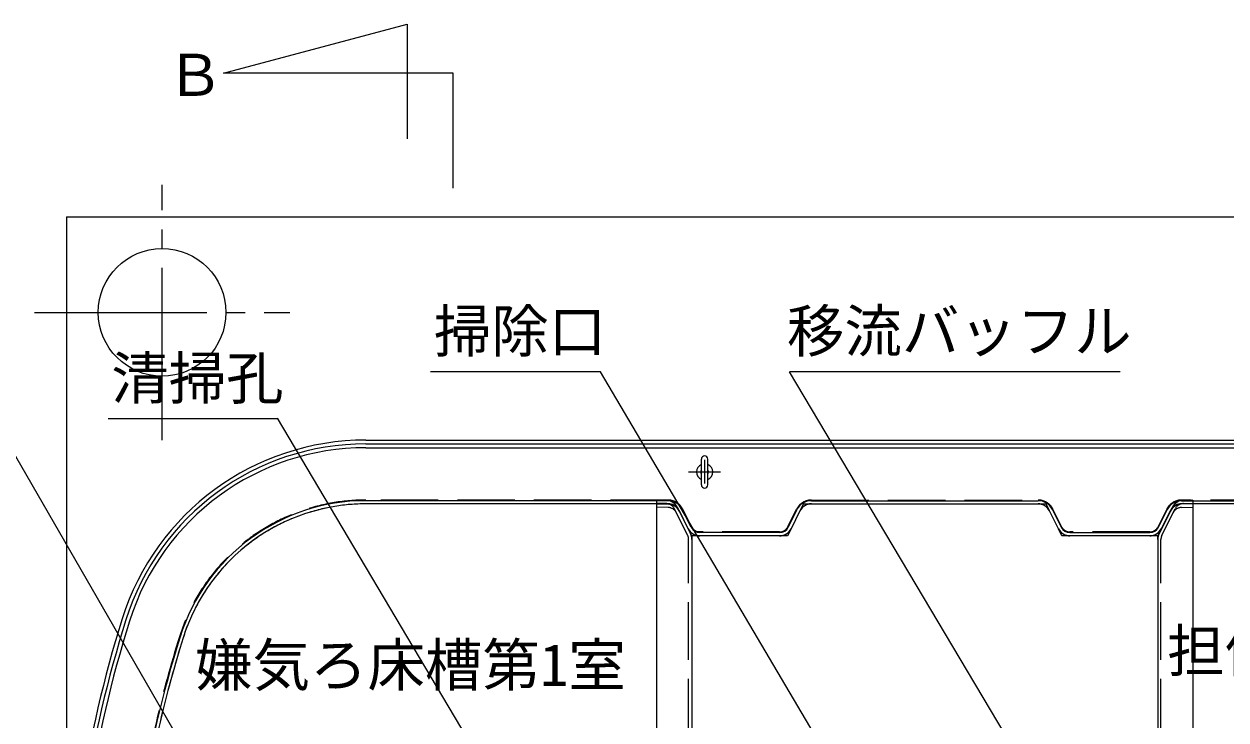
# Model space of a CAD drawing. Units: millimetres, scale not verified. Extents: x -8910 to 8910, y -6308 to 6308.
# Drawn here: x -6140 to -4257, y 1202 to 2293 of the extents above; entities that cross this region are included whole.
import ezdxf
from ezdxf.enums import TextEntityAlignment as Align

# ---------------------------------------------------------------- set-up
doc = ezdxf.new("R2010")
doc.units = ezdxf.units.MM
doc.header["$LTSCALE"] = 30
for name, pattern in [('CHAIN1', [8, 5, -1, 1, -1]), ('CHAIN2', [12, 9, -1, 1, -1]), ('DASHED3', [4, 3, -1]), ('DOUBLE_CHAIN2', [12.8, 9, -1, 0.6, -0.6, 0.6, -1])]:
    doc.linetypes.add(name, pattern=pattern)
for name, color, linetype, lineweight in [('0-0_機器', 2, 'Continuous', 25), ('0-2_空気管', 3, 'Continuous', 25), ('0-D_文字', 7, 'Continuous', 25)]:
    doc.layers.add(name, color=color, linetype=linetype, lineweight=lineweight)
doc.styles.add('ＭＳ ゴシック', font='')
doc.styles.get('ＭＳ ゴシック').set_extended_font_data('MS Gothic')

msp = doc.modelspace()

# ---------------------------------------------------------------- linework, layer by layer
at = {"layer": '0-0_機器', "linetype": 'CHAIN2'}
for p, q in [((-5923.84, 1640.88), (-5923.84, 2040.88)), ((-6123.84, 1840.88), (-5723.84, 1840.88))]:
    msp.add_line(p, q, dxfattribs=at)
at = {"layer": '0-0_機器'}
for q in [(-6073.84, -409.12), (-3273.85, 1990.88)]:
    msp.add_line((-6073.84, 1990.88), q, dxfattribs=at)
msp.add_circle((-5923.84, 1840.88), 100, dxfattribs=at)
at = {"layer": '0-2_空気管'}
for p, q in [((-5539.91, 2292.76), (-5539.91, 2112.76)), ((-5467.91, 2035.6), (-5467.91, 2215.6)), ((-5604.75, 1640.88), (-3835.85, 1640.88)), ((-5604.75, 1634.88), (-3835.85, 1634.88)), ((-5604.75, 1628.88), (-3835.85, 1628.88)), ((-5078.85, 1570.63), (-5078.85, 1611.13)), ((-5068.85, 1570.63), (-5068.85, 1611.13)), ((-5131.21, 1545.88), (-5604.75, 1545.88)), ((-5149, 1546.69), (-5133.89, 1546.29)), ((-5148.84, 35.08), (-5148.84, 1546.68)), ((-4906.48, 1545.88), (-4551.21, 1545.88)), ((-4326.48, 1545.88), (-3951.21, 1545.88)), ((-4308.84, 1546.68), (-4323.8, 1546.29)), ((-4322.97, 1546.91), (-4308.84, 1546.91)), ((-4308.84, 1546.68), (-4308.84, 35.08)), ((-5131.21, 1540.88), (-5604.75, 1540.88)), ((-5149, 1540.67), (-5130.84, 1540.19)), ((-5116.53, 1535.24), (-5095.95, 1494.1)), ((-5099.37, 1501.94), (-5113.32, 1529.82)), ((-5094.9, 1504.17), (-5108.84, 1532.06)), ((-4942.79, 1504.17), (-4928.84, 1532.06)), ((-4924.37, 1529.82), (-4938.32, 1501.94)), ((-4906.48, 1540.88), (-4551.21, 1540.88)), ((-4519.37, 1501.94), (-4533.32, 1529.82)), ((-4528.84, 1532.06), (-4514.9, 1504.17)), ((-4362.79, 1504.17), (-4348.84, 1532.06)), ((-4341.16, 1535.24), (-4361.73, 1494.1)), ((-4344.37, 1529.82), (-4358.31, 1501.94)), ((-4308.84, 1540.67), (-4326.84, 1540.19)), ((-3951.21, 1540.88), (-4326.48, 1540.88)), ((-5093.84, 1490.88), (-5093.84, 90.88)), ((-4956.21, 1490.88), (-5084.82, 1490.88)), ((-4956.21, 1495.88), (-5081.48, 1495.88)), ((-4501.48, 1495.88), (-4376.2, 1495.88)), ((-4376.2, 1490.88), (-4501.48, 1490.88)), ((-4363.84, 1490.88), (-4363.84, 90.88))]:
    msp.add_line(p, q, dxfattribs=at)
at = {"layer": '0-2_空気管', "linetype": 'CHAIN1'}
for p, q in [((-5073.84, 1610.03), (-5073.84, 1573.04)), ((-5098.85, 1590.88), (-5048.85, 1590.88))]:
    msp.add_line(p, q, dxfattribs=at)
at = {"layer": '0-2_空気管', "linetype": 'DASHED3'}
for p, q in [((-5131.21, 1546.88), (-5604.75, 1546.88)), ((-4906.48, 1546.88), (-4551.21, 1546.88)), ((-3951.21, 1546.88), (-4326.48, 1546.88)), ((-5131.21, 1540.88), (-5604.75, 1540.88)), ((-5134.02, 1541.3), (-5148.84, 1541.68)), ((-5130.97, 1535.2), (-5148.84, 1535.66)), ((-5100.43, 1491.86), (-5121, 1533.01)), ((-5099.37, 1501.94), (-5113.32, 1529.82)), ((-5094, 1504.62), (-5107.95, 1532.51)), ((-4943.68, 1504.62), (-4929.74, 1532.51)), ((-4924.37, 1529.82), (-4938.32, 1501.94)), ((-4906.48, 1540.88), (-4551.21, 1540.88)), ((-4519.37, 1501.94), (-4533.32, 1529.82)), ((-4514.01, 1504.62), (-4527.95, 1532.51)), ((-4349.74, 1532.51), (-4363.68, 1504.62)), ((-4344.37, 1529.82), (-4358.31, 1501.94)), ((-4357.26, 1491.86), (-4336.69, 1533.01)), ((-4326.72, 1535.2), (-4308.84, 1535.66)), ((-3951.21, 1540.88), (-4326.48, 1540.88)), ((-4323.66, 1541.3), (-4308.84, 1541.68)), ((-5093.84, 1490.88), (-5093.84, 1296.3)), ((-4956.21, 1496.88), (-5084.82, 1496.88)), ((-4956.21, 1490.88), (-5081.48, 1490.88)), ((-4376.2, 1496.88), (-4501.48, 1496.88)), ((-4376.2, 1490.88), (-4501.48, 1490.88)), ((-4363.84, 1490.88), (-4363.84, 1296.3)), ((-5098.84, 96.6), (-5098.84, 1485.16)), ((-4358.84, 96.6), (-4358.84, 1485.16))]:
    msp.add_line(p, q, dxfattribs=at)
at = {"layer": '0-2_空気管', "linetype": 'DOUBLE_CHAIN2'}
for p, q in [((-4918.84, 1540.88), (-4924.37, 1529.82)), ((-4918.84, 1540.88), (-4906.48, 1540.88)), ((-4551.21, 1540.88), (-4538.84, 1540.88)), ((-4533.32, 1529.82), (-4538.84, 1540.88)), ((-4361.73, 1494.1), (-4363.84, 1489.88)), ((-4363.84, 1485.16), (-4363.84, 1489.88))]:
    msp.add_line(p, q, dxfattribs=at)
at = {"layer": '0-2_空気管'}
msp.add_lwpolyline([(-5467.91, 2215.6), (-5827.91, 2215.6), (-5539.91, 2292.76)], dxfattribs=at)
at = {"layer": '0-2_空気管', "linetype": 'DOUBLE_CHAIN2'}
for points in [[(-5081.48, 1490.88), (-5093.84, 1490.88), (-5099.37, 1501.94)], [(-4938.32, 1501.94), (-4943.84, 1490.88), (-4956.21, 1490.88)], [(-4501.48, 1490.88), (-4513.84, 1490.88), (-4519.37, 1501.94)], [(-4358.31, 1501.94), (-4363.84, 1490.88), (-4376.2, 1490.88)]]:
    msp.add_lwpolyline(points, dxfattribs=at)
at = {"layer": '0-2_空気管'}
for centre, radius, start, end in [((-5604.75, 1240.88), 400, 90, 162.542), ((-5604.75, 1240.88), 394, 90, 162.542), ((-5604.75, 1240.88), 388, 90, 162.542), ((-5073.84, 1590.88), 12.75, 113.089, 246.911), ((-5073.84, 1611.13), 5, 0, 180), ((-5073.84, 1590.88), 12.75, 293.089, 66.911), ((-5073.84, 1590.88), 6, 146.443, 213.557), ((-5073.84, 1590.88), 6, 326.443, 33.557), ((-5073.84, 1570.63), 5, 180, 0), ((-5604.75, 1240.88), 305, 90, 162.542), ((-5134.41, 1526.3), 20, 26.564, 88.5), ((-5131.2, 1520.88), 25, 26.565, 90), ((-4906.48, 1520.88), 25, 90, 153.435), ((-4551.21, 1520.88), 25, 26.565, 90), ((-4326.48, 1520.88), 25, 90, 153.435), ((-4323.27, 1526.3), 20, 91.5, 153.436), ((-5604.75, 1240.88), 300, 90, 162.542), ((-5131.2, 1520.88), 20, 26.565, 90), ((-5131.37, 1520.2), 20, 26.564, 88.5), ((-4906.48, 1520.88), 20, 90, 153.435), ((-4551.21, 1520.88), 20, 26.565, 90), ((-4326.48, 1520.88), 20, 90, 153.435), ((-4326.32, 1520.2), 20, 91.5, 153.436), ((-5081.48, 1510.88), 20, 206.565, 270), ((-5113.84, 1485.16), 20, 0, 26.564), ((-5081.48, 1510.88), 15, 206.565, 270), ((-4956.21, 1510.88), 15, 270, 333.435), ((-4956.21, 1510.88), 20, 270, 333.435), ((-4501.48, 1510.88), 20, 206.565, 270), ((-4501.48, 1510.88), 15, 206.565, 270), ((-4376.2, 1510.88), 15, 270, 333.435), ((-4376.2, 1510.88), 20, 270, 333.435), ((-4343.84, 1485.16), 20, 153.436, 180), ((-4173.84, 790.88), 1900, 162.542, 180), ((-4173.84, 790.88), 1894, 162.542, 180), ((-4173.84, 790.88), 1888, 162.542, 180), ((-4173.84, 790.88), 1805, 162.542, 180), ((-4173.84, 790.88), 1800, 162.542, 180)]:
    msp.add_arc(centre, radius, start, end, dxfattribs=at)
at = {"layer": '0-2_空気管', "linetype": 'DASHED3'}
for centre, radius, start, end in [((-5604.75, 1240.88), 306, 90, 162.542), ((-5131.2, 1520.88), 26, 26.565, 90), ((-4906.48, 1520.88), 26, 90, 153.435), ((-4551.21, 1520.88), 26, 26.565, 90), ((-4326.48, 1520.88), 26, 90, 153.435), ((-5604.75, 1240.88), 300, 90, 162.542), ((-5134.41, 1526.3), 15, 26.564, 88.5), ((-5131.2, 1520.88), 20, 26.565, 90), ((-5131.37, 1520.2), 15, 26.564, 88.5), ((-4906.48, 1520.88), 20, 90, 153.435), ((-4551.21, 1520.88), 20, 26.565, 90), ((-4326.48, 1520.88), 20, 90, 153.435), ((-4326.32, 1520.2), 15, 91.5, 153.436), ((-4323.27, 1526.3), 15, 91.5, 153.436), ((-5113.84, 1485.16), 15, 0, 26.564), ((-5081.48, 1510.88), 20, 206.565, 270), ((-5081.48, 1510.88), 14, 206.565, 270), ((-4956.21, 1510.88), 14, 270, 333.435), ((-4956.21, 1510.88), 20, 270, 333.435), ((-4501.48, 1510.88), 20, 206.565, 270), ((-4501.48, 1510.88), 14, 206.565, 270), ((-4376.2, 1510.88), 14, 270, 333.435), ((-4376.2, 1510.88), 20, 270, 333.435), ((-4343.84, 1485.16), 15, 153.436, 180), ((-4173.84, 790.88), 1806, 162.542, 180), ((-4173.84, 790.88), 1800, 162.542, 180)]:
    msp.add_arc(centre, radius, start, end, dxfattribs=at)
at = {"layer": '0-D_文字', "color": 3}
for p, q in [((-5237.1, 1747.87), (-5503.1, 1747.87)), ((-4691.05, 823.24), (-5237.1, 1747.87)), ((-4422.74, 1747.96), (-4940.74, 1747.96)), ((-4521.81, 1043.49), (-4940.74, 1747.96)), ((-5742.59, 1674.18), (-6008.59, 1674.18)), ((-5314.47, 953.8), (-5743.03, 1674.95))]:
    msp.add_line(p, q, dxfattribs=at)
msp.add_lwpolyline([(-5753.37, 922.15), (-6212.41, 1717.22), (-6730.41, 1717.22)], dxfattribs=at)

# ---------------------------------------------------------------- texts
at = {"layer": '0-2_空気管', "color": 4, "style": 'ＭＳ ゴシック'}
msp.add_text('Ｂ', height=65.98, dxfattribs=at).set_placement((-5917.32, 2160.34), align=Align.BOTTOM_LEFT)
at = {"layer": '0-D_文字', "color": 4, "style": 'ＭＳ ゴシック'}
for s, p in [('掃除口', (-5498.1, 1758.87)), ('移流バッフル', (-4944.74, 1758.96)), ('清掃孔', (-6003.59, 1685.18)), ('担体流動槽', (-4349.08, 1257.81)), ('嫌気ろ床槽第1室', (-5872.04, 1235.68))]:
    msp.add_text(s, height=65.98, dxfattribs=at).set_placement(p, align=Align.BOTTOM_LEFT)

doc.saveas('drawing.dxf')
